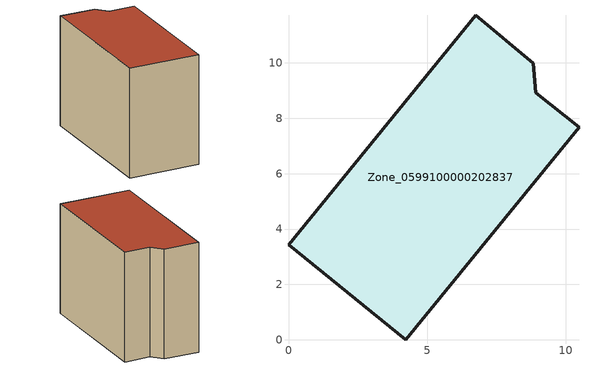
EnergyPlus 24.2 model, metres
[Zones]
Zone_0599100000202837
 floor ground (C_G): 0,3.44 6.75,11.72 8.83,9.99 8.92,8.91 10.48,7.68 4.22,0 z0
 wall outside (C_F): 4.22,0 10.48,7.68 8.92,8.91 8.83,9.99 6.75,11.72 0,3.44 4.22,0 z0:8.38
 roof outside (C_R): 6.75,11.72 0,3.44 4.22,0 10.48,7.68 8.92,8.91 8.83,9.99 z8.38
[BUILDING]
Pand.0599100000202837: North Axis=0; Terrain=City; Loads Convergence Tolerance Value=0.04; Temperature Convergence Tolerance Value=0.4; Solar Distribution=FullExterior; Maximum Number of Warmup Days=25; Minimum Number of Warmup Days=1
[Site:Location]
Rotterdam.The.Hague.AP_ZH_NLD Design_Conditions: Latitude=51.96; Longitude=4.45; Time Zone=1; Elevation=-4.5
[SITE:GROUNDTEMPERATURE:BUILDINGSURFACE]
18, 18, 18, 18, 18, 18, 18, 18, 18, 18, 18, 18
[MATERIAL] Thermal Absorptance=0.9; Solar Absorptance=0.7; Visible Absorptance=0.7
Name | Roughness | Thickness | Conductivity | Density | Specific Heat
G.TI.1946 | MediumSmooth | 0.15 | 1 | 540 | 1210
F.TI.1946 | Rough | 0.3 | 0.857143 | 1920 | 840
R.TI.1946 | MediumRough | 0.2 | 0.1 | 1500 | 1000
[CONSTRUCTION]
C_G: G.TI.1946
C_F: F.TI.1946
C_R: R.TI.1946
[ZONE]
Zone_0599100000202837: Type=1; Multiplier=1; Ceiling Height=Autocalculate; Volume=Autocalculate; Floor Area=autocalculate; Part of Total Floor Area=Yes
[ZONEINFILTRATION:DESIGNFLOWRATE]
Infil_Zone_0599100000202837: Zone or ZoneList or Space or SpaceList=Zone_0599100000202837; Schedule=AlwaysOn; Design Flow Rate Calculation Method=Flow/Area; Flow Rate per Floor Area=0.003; Constant Term Coefficient=1; Temperature Term Coefficient=0; Velocity Term Coefficient=0; Velocity Squared Term Coefficient=0
[HVACTEMPLATE:ZONE:IDEALLOADSAIRSYSTEM]
Zone_0599100000202837: Maximum Heating Supply Air Temperature=50; Minimum Cooling Supply Air Temperature=13; Maximum Heating Supply Air Humidity Ratio=0.0156; Minimum Cooling Supply Air Humidity Ratio=0.0077; Heating Limit=NoLimit; Cooling Limit=NoLimit; Dehumidification Control Type=ConstantSensibleHeatRatio; Cooling Sensible Heat Ratio=0.7; Dehumidification Setpoint=60; Humidification Control Type=None; Humidification Setpoint=30; Outdoor Air Method=None; Outdoor Air Flow Rate per Person=0.00944; Outdoor Air Flow Rate per Zone Floor Area=0; Outdoor Air Flow Rate per Zone=0; Demand Controlled Ventilation Type=None; Outdoor Air Economizer Type=NoEconomizer; Heat Recovery Type=None; Sensible Heat Recovery Effectiveness=0.7; Latent Heat Recovery Effectiveness=0.65
[ZONECONTROL:THERMOSTAT]
ThermostatControl_Zone_0599100000202837: Zone or ZoneList=Zone_0599100000202837; Control Type Schedule=DualSetpointControlType; Control 1=Thermostat_Zone_0599100000202837; Temperature Difference Between Cutout And Setpoint=0
[THERMOSTATSETPOINT:DUALSETPOINT]
Thermostat_Zone_0599100000202837: Heating Setpoint Temperature Schedule=HeatingSetpoint_Zone_0599100000202837; Cooling Setpoint Temperature Schedule=CoolingSetpoint_Zone_0599100000202837
[SCHEDULE:COMPACT]
HeatingSetpoint_Zone_0599100000202837: Through: 12/31, For: AllDays, Until: 24:00, 21
CoolingSetpoint_Zone_0599100000202837: Through: 12/31, For: AllDays, Until: 24:00, 24
DualSetpointControlType: Through: 12/31, For: AllDays, Until: 24:00, 4
AlwaysOn: Through: 12/31, For: AllDays, Until: 24:00, 1
